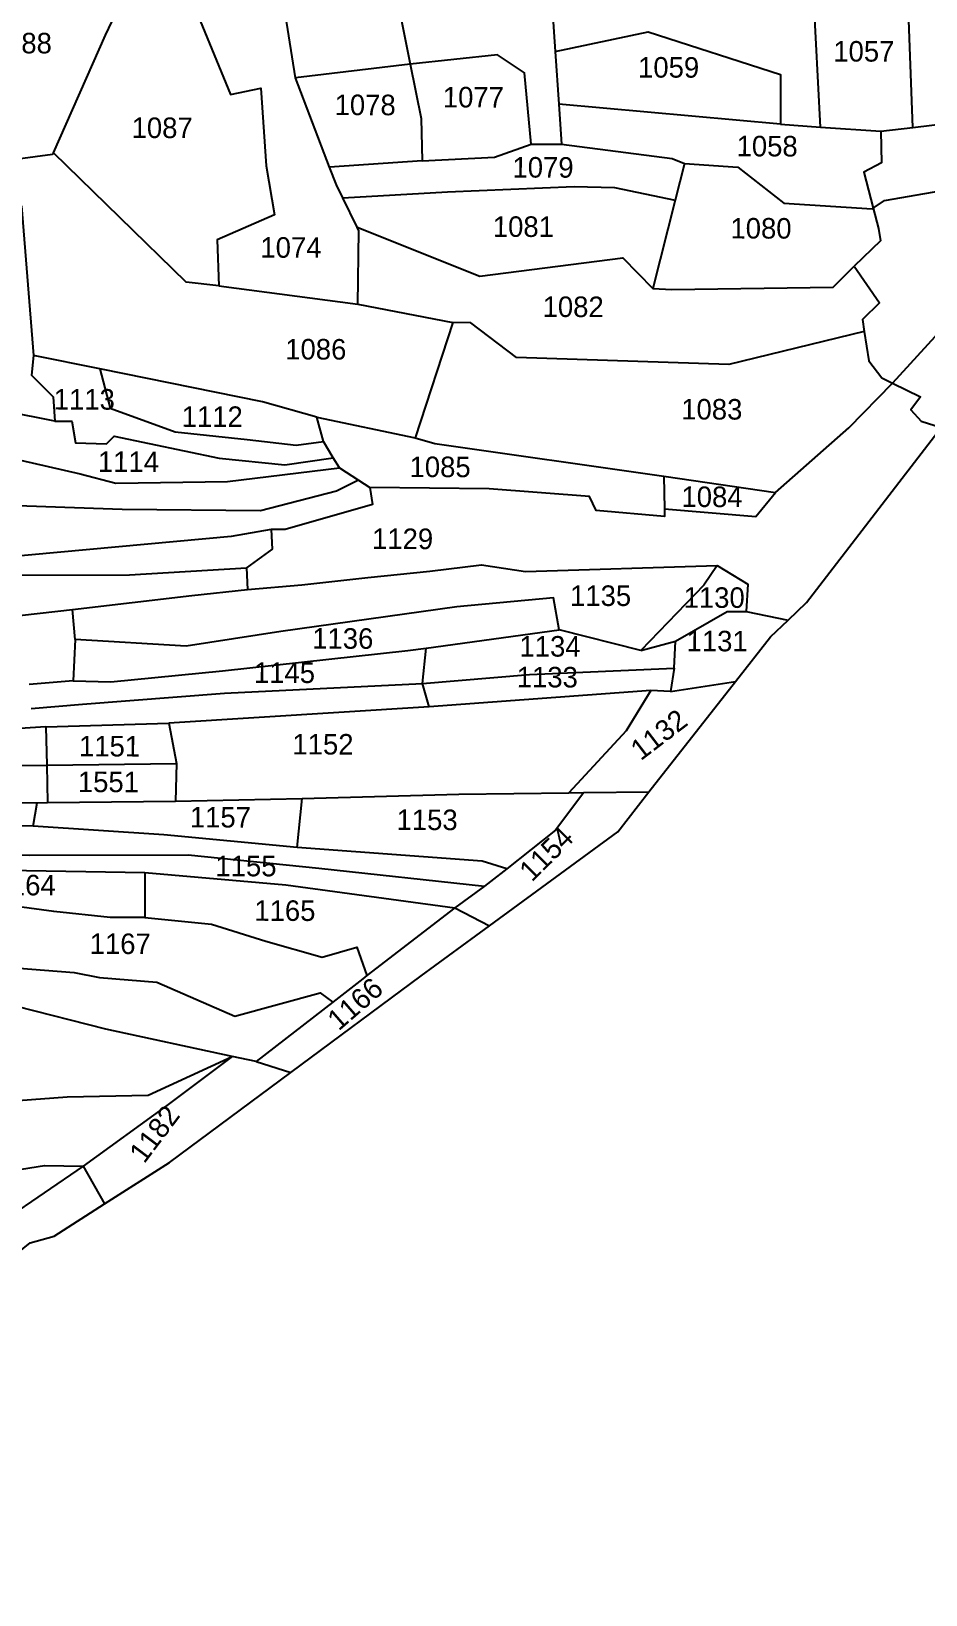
# Model space of a CAD drawing. Header units: metres. Extents: x 291360 to 296971, y 2012509 to 2016468.
# Drawn here: x 294551 to 294952, y 2013829 to 2014529 of the extents above; entities that cross this region are included whole.
import ezdxf
from ezdxf.enums import TextEntityAlignment as Align

# ---------------------------------------------------------------- set-up
doc = ezdxf.new("R2010")
doc.units = ezdxf.units.M
doc.header["$LTSCALE"] = 0.3
doc.header["$MEASUREMENT"] = 0
doc.layers.add('POLY_PARCEL', color=6, linetype='Continuous')
doc.layers.add('TEXT_PARCEL', color=7, linetype='Continuous')
doc.styles.add('TEXT_MAP', font='KRDEV050.TTF')

# ---------------------------------------------------------------- blocks, each defined once
blk = doc.blocks.new('G')
at = {"layer": 'POLY_PARCEL'}
for points in [[(186.91, 421.68), (188.8, 412.3)], [(178.76, 411.07), (177.28, 420.28)], [(201.01, 420.35), (201.5, 413.44)], [(169.38, 418.55), (173.08, 409.59), (175.72, 410.16), (176.21, 403.34), (176.95, 399.06), (171.93, 396.84), (172.1, 392.81)], [(224.78, 406.87), (224.12, 418.63)], [(157.56, 404.45), (162.11, 414.75), (163.26, 417.22), (163.79, 417.26)], [(232.85, 406.87), (232.43, 417.8)], [(201.5, 413.44), (209.65, 415.17), (221.25, 411.47), (221.25, 407.12)], [(199.41, 405.31), (198.83, 411.56), (196.45, 413.12), (188.8, 412.3)], [(201.5, 413.44), (201.83, 408.81)], [(188.8, 412.3), (178.76, 411.07)], [(181.77, 403.26), (178.76, 411.07)], [(188.8, 412.3), (189.78, 407.53), (189.87, 403.83)], [(221.25, 407.12), (201.83, 408.81)], [(201.83, 408.81), (202.08, 405.31)], [(232.85, 406.87), (240.25, 407.77), (247.79, 408.68)], [(221.25, 407.12), (224.78, 406.87)], [(224.78, 406.87), (230.05, 406.54)], [(230.05, 406.54), (230.13, 403.74), (228.57, 402.92), (229.41, 399.78)], [(230.05, 406.54), (232.85, 406.87)], [(154.46, 403.9), (157.5, 404.31), (157.56, 404.45)], [(172.1, 392.81), (169.22, 393.14), (157.56, 404.45)], [(189.87, 403.83), (196.2, 404.16), (199.41, 405.31)], [(199.41, 405.31), (202.08, 405.31)], [(202.08, 405.31), (211.78, 404.07), (212.85, 403.66)], [(189.87, 403.83), (181.77, 403.26)], [(182.93, 400.57), (182.38, 401.69), (181.77, 403.26)], [(212.85, 403.66), (212.05, 400.43)], [(212.85, 403.66), (217.54, 403.33), (221.57, 400.21), (229.31, 399.72), (229.41, 399.78)], [(229.41, 399.78), (230.38, 400.46), (248.05, 403.57)], [(182.93, 400.57), (192.09, 401.12), (203.19, 401.61), (206.73, 401.53), (212.05, 400.43)], [(184.19, 398.01), (182.93, 400.57)], [(212.05, 400.43), (210.13, 392.69)], [(154.79, 399.78), (155.87, 386.69)], [(229.41, 399.78), (229.88, 397.99), (230.05, 396.92), (227.74, 394.7)], [(184.19, 398.01), (194.97, 393.72), (207.47, 395.36), (210.13, 392.69)], [(184.27, 391.25), (184.35, 397.67), (184.19, 398.01)], [(210.13, 392.69), (211.77, 392.61), (225.92, 392.86), (227.74, 394.7)], [(227.74, 394.7), (229.97, 391.49), (228.49, 390.01), (228.65, 388.97)], [(248.69, 393.79), (243.05, 391.82), (234.82, 388.53), (231.14, 384.46)], [(172.1, 392.81), (184.27, 391.25)], [(184.27, 391.25), (192.61, 389.65)], [(192.61, 389.65), (189.32, 379.54)], [(228.65, 388.97), (216.79, 386.04), (198.2, 386.61), (194.17, 389.65), (192.61, 389.65)], [(228.65, 388.97), (229.06, 386.4), (230.21, 384.92), (231.14, 384.46)], [(155.87, 386.69), (155.7, 384.96), (157.59, 383.07), (157.76, 380.93)], [(161.67, 385.52), (155.87, 386.69)], [(161.67, 385.52), (162.61, 382.08), (168.29, 380.03), (174.62, 379.37), (178.9, 378.88), (181.29, 379.21)], [(180.71, 381.34), (175.94, 382.66), (161.67, 385.52)], [(220.91, 374.85), (227.32, 380.53), (231.14, 384.46)], [(231.14, 384.46), (233.59, 383.27), (232.76, 382.12), (233.67, 381.13), (235.42, 380.56)], [(157.76, 380.93), (153.48, 381.76)], [(157.76, 380.93), (159.24, 380.93), (159.57, 379.04), (162.28, 378.96), (162.94, 379.62), (172.16, 377.73), (177.91, 377.15), (182.15, 377.79)], [(180.71, 381.34), (189.32, 379.54)], [(181.29, 379.21), (180.71, 381.34)], [(189.32, 379.54), (191.04, 379.05), (211.12, 376.25)], [(222.05, 363.66), (223.66, 365.2), (235.42, 380.56)], [(151.92, 378.14), (159.98, 376.33), (163.11, 375.51), (172.9, 375.67), (182.69, 376.9)], [(182.15, 377.79), (181.29, 379.21)], [(182.69, 376.9), (182.15, 377.79)], [(182.69, 376.9), (184.37, 375.83)], [(184.37, 375.83), (182.44, 374.85), (175.78, 373.12), (163.68, 373.2), (151.1, 373.62), (133.16, 375.1), (127.73, 375.42), (126.15, 376.01)], [(184.37, 375.83), (185.37, 375.18)], [(211.12, 376.25), (211.2, 373.37)], [(211.12, 376.25), (220.91, 374.85)], [(185.37, 375.18), (185.61, 373.7), (177.96, 371.48), (176.73, 371.48)], [(211.2, 373.37), (211.2, 372.72), (205.19, 373.21), (204.62, 374.44), (195.81, 375.1), (185.37, 375.18)], [(211.2, 373.37), (219.18, 372.72), (220.91, 374.85)], [(176.73, 371.48), (173.22, 370.86), (153.23, 368.97), (128.96, 368.89), (125.91, 371.6)], [(176.73, 371.48), (176.81, 369.76), (174.59, 368.11)], [(138.42, 366.34), (152.49, 367.41), (164.33, 367.49), (174.59, 368.11)], [(174.59, 368.11), (174.67, 366.22)], [(174.67, 366.22), (179.44, 366.63), (185.2, 367.29), (190.63, 367.86), (195.16, 368.44), (199.02, 367.86), (215.81, 368.44)], [(215.81, 368.44), (214.65, 366.71), (209.14, 360.96)], [(215.81, 368.44), (218.52, 366.8), (218.36, 364.41)], [(159.35, 364.44), (169.8, 365.68), (174.67, 366.22)], [(138.75, 361.73), (147.47, 363.05), (159.35, 364.44)], [(159.59, 361.81), (159.35, 364.44)], [(201.98, 362.77), (201.49, 365.56), (193.02, 364.74), (177.61, 362.55), (169.3, 361.24), (159.59, 361.81)], [(212.19, 361.78), (216.71, 364.41), (218.36, 364.41)], [(217.44, 358.26), (220.5, 362.18), (222.05, 363.66)], [(218.36, 364.41), (222.05, 363.66)], [(159.59, 361.81), (159.43, 358.19)], [(190.33, 361.13), (201.98, 362.77)], [(209.14, 360.96), (201.98, 362.77)], [(209.14, 360.96), (212.19, 361.78)], [(212.08, 359.43), (212.19, 361.78)], [(159.43, 358.19), (162.72, 358.11), (172.51, 359.1), (188.72, 360.91), (190.33, 361.13)], [(190.03, 358.03), (190.33, 361.13)], [(190.03, 358.03), (199.41, 358.85), (212.08, 359.43)], [(212.08, 359.43), (211.75, 357.37)], [(159.43, 358.19), (155.56, 357.86)], [(155.73, 355.73), (160.25, 356.14), (172.67, 357.12), (190.03, 358.03)], [(190.61, 355.97), (190.03, 358.03)], [(209.89, 348.58), (217.44, 358.26)], [(211.75, 357.37), (217.44, 358.26)], [(210.02, 357.45), (190.61, 355.97)], [(210.02, 357.45), (207.89, 353.92), (202.87, 348.49)], [(211.75, 357.37), (210.02, 357.45)], [(190.61, 355.97), (167.82, 354.49)], [(157.03, 354.15), (144.77, 353.33)], [(157.03, 354.15), (167.82, 354.49)], [(157.03, 354.15), (157.12, 350.77)], [(167.82, 354.49), (168.48, 350.96)], [(145.92, 350.7), (157.12, 350.77)], [(157.12, 350.77), (168.48, 350.96)], [(157.12, 350.77), (157.21, 347.5)], [(168.48, 350.96), (168.4, 347.67)], [(179.5, 347.92), (193.24, 348.33), (202.87, 348.49)], [(195.94, 336.81), (207.16, 345.07), (209.89, 348.58)], [(204.18, 348.51), (201.72, 345.2), (197.45, 341.8)], [(202.87, 348.49), (204.18, 348.51)], [(204.18, 348.51), (209.89, 348.58)], [(146.58, 347.65), (156.29, 347.49)], [(155.96, 345.43), (156.29, 347.49)], [(156.29, 347.49), (157.21, 347.5)], [(157.21, 347.5), (168.4, 347.67)], [(168.4, 347.67), (179.5, 347.92)], [(179.08, 343.63), (179.5, 347.92)], [(155.96, 345.43), (148.23, 345.52), (141.89, 344.28)], [(179.08, 343.63), (167.4, 344.69), (155.96, 345.43)], [(142.03, 343.27), (155.63, 342.89), (169.54, 342.97), (180.97, 341.82), (195.49, 340.28)], [(197.45, 341.8), (195.29, 342.47), (179.08, 343.63)], [(142.22, 341.82), (153.66, 341.57), (165.75, 341.41)], [(165.75, 341.41), (178.09, 340.34), (192.91, 338.38)], [(165.75, 341.41), (165.75, 337.46)], [(197.45, 341.8), (196.04, 340.68), (195.49, 340.28)], [(195.49, 340.28), (192.91, 338.38)], [(165.75, 337.46), (162.71, 337.46), (157.77, 337.95), (145.43, 339.6)], [(165.75, 337.46), (171.59, 336.88), (176.36, 335.4), (181.3, 334.01), (184.34, 334.91), (185.22, 332.42)], [(192.91, 338.38), (185.22, 332.42)], [(192.91, 338.38), (195.94, 336.81)], [(178.58, 323.92), (189.98, 332.42), (195.94, 336.81)], [(146.91, 333.59), (159.58, 332.61), (161.8, 332.2), (166.82, 331.79), (173.65, 328.83), (181.14, 330.88), (182.23, 330.08)], [(185.22, 332.42), (184.85, 332.13), (182.23, 330.08)], [(173.44, 325.3), (162.37, 327.65), (154.56, 329.62), (151.76, 326.99), (144.82, 327.3)], [(182.23, 330.08), (175.54, 324.85)], [(143.45, 319.75), (150.36, 321.07), (159, 321.73), (166.07, 321.89), (173.44, 325.3)], [(173.44, 325.3), (167.72, 320.99), (160.4, 315.64)], [(175.54, 324.85), (173.44, 325.3)], [(175.54, 324.85), (178.58, 323.92)], [(162.29, 312.35), (167.98, 316), (178.58, 323.92)], [(141.61, 313.21), (157.01, 315.71), (160.4, 315.64)], [(160.4, 315.64), (153.57, 310.96)], [(160.4, 315.64), (162.29, 312.35)], [(100.84, 264.08), (104.91, 267.86), (120.13, 279.46), (136.41, 293.17), (155.77, 308.92), (157.88, 309.52), (162.29, 312.35)]]:
    blk.add_lwpolyline(points, dxfattribs=at)
at = {"layer": 'TEXT_PARCEL', "style": 'TEXT_MAP'}
for s, p in [('1088', (154.73, 413.15)), ('1057', (228.55, 412.62)), ('1059', (211.45, 411.17)), ('1077', (194.35, 408.51)), ('1078', (184.87, 407.81)), ('1087', (167.09, 405.76)), ('1058', (220.1, 404.29)), ('1079', (200.47, 402.38)), ('1081', (198.76, 397.18)), ('1080', (219.58, 397.09)), ('1074', (178.4, 395.3)), ('1082', (203.14, 390.17)), ('1086', (180.6, 386.39)), ('1113', (160.33, 381.95)), ('1112', (171.54, 380.46)), ('1083', (215.31, 381.22)), ('1114', (164.21, 376.49)), ('1085', (191.52, 376.11)), ('1084', (215.35, 373.55)), ('1129', (188.25, 369.8)), ('1135', (205.61, 364.86)), ('1130', (215.56, 364.72)), ('1136', (183.03, 361.05)), ('1134', (201.19, 360.41)), ('1131', (215.83, 360.91)), ('1145', (177.93, 358.04)), ('1133', (200.96, 357.71)), ('1152', (181.32, 351.78)), ('1151', (162.62, 351.56)), ('1551', (162.53, 348.43)), ('1157', (172.35, 345.36)), ('1153', (190.46, 345.18)), ('1155', (174.6, 341.09)), ('1164', (155.26, 339.37)), ('1165', (178.02, 337.19)), ('1167', (163.6, 334.25))]:
    blk.add_text(s, height=1.8, dxfattribs=at).set_placement(p, align=Align.CENTER)
for s, rotation, p in [('1132', 37.5524, (211.29, 352.89)), ('1154', 44.9833, (201.54, 342.48)), ('1166', 41.1694, (184.78, 329.27)), ('1182', 53.1141, (167.36, 317.96))]:
    blk.add_text(s, height=1.8, rotation=rotation, dxfattribs=at).set_placement(p, align=Align.CENTER)

msp = doc.modelspace()

# ---------------------------------------------------------------- block references
at = {"xscale": 5.111073220906839, "yscale": 5.111073220906839, "zscale": 5.111073220906839, "rotation": 359.8511335864272}
msp.add_blockref('G', (293750.55, 2012409.48), dxfattribs=at)

doc.saveas('drawing.dxf')
